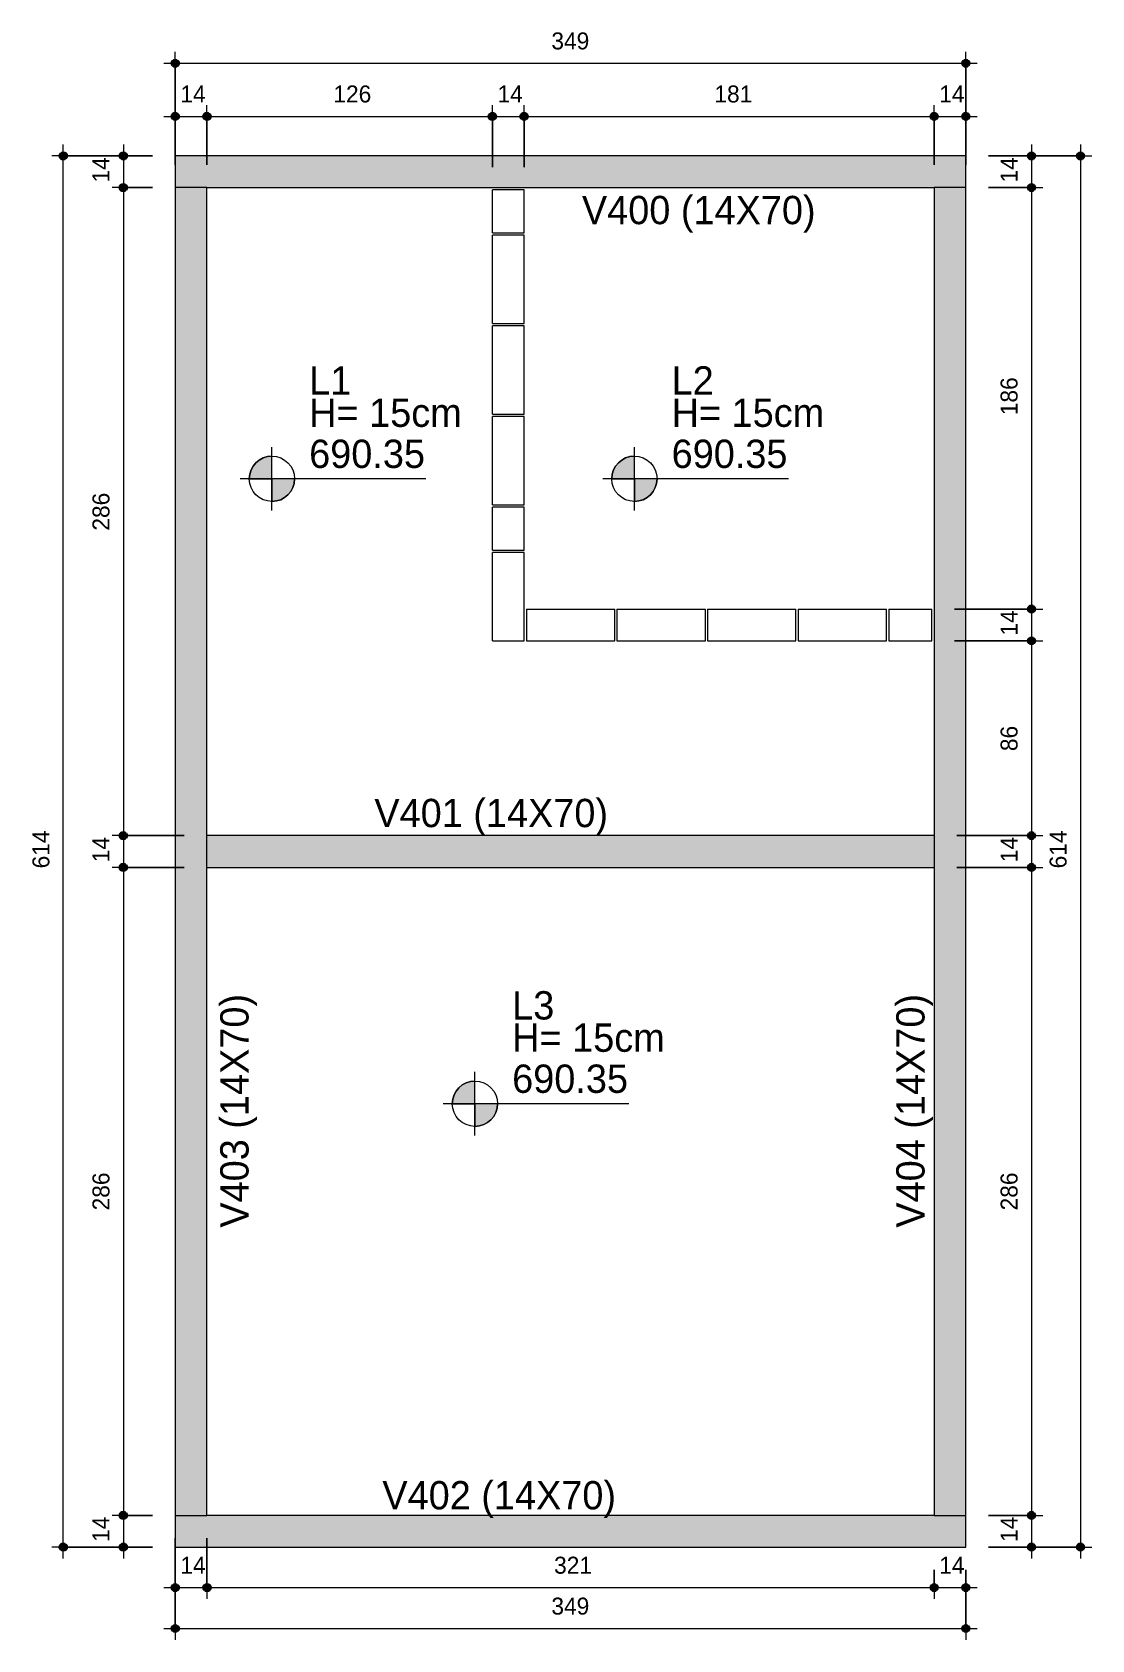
# Model space of a CAD drawing. Header units: centimetres. Extents: x 170 to 15941, y -2277 to 8860.
# Drawn here: x 8682 to 9150, y -616 to 94 of the extents above; entities that cross this region are included whole.
import ezdxf

# ---------------------------------------------------------------- set-up
doc = ezdxf.new("R2010")
doc.units = ezdxf.units.CM
for name, color, linetype, lineweight, true_color in [('A-ANNO-DIMS-1', 1, 'Continuous', 9, 0xff0000), ('A-DETL-GENF-3', 251, 'Continuous', 9, 0x515151), ('A-DETL-GENF-4', 136, 'Continuous', 9, 0x008080)]:
    doc.layers.add(name, color=color, linetype=linetype, lineweight=lineweight, true_color=true_color)
for name, color, linetype, lineweight in [('A-ANNO-DIMS-50', 7, 'Continuous', 9), ('A-DETL-THIN', 7, 'Continuous', 9), ('G-ANNO-TEXT', 7, 'Continuous', 9), ('S-BEAM', 7, 'Continuous', 9), ('S-BEAM-1', 7, 'Continuous', 13)]:
    doc.layers.add(name, color=color, linetype=linetype, lineweight=lineweight)
doc.styles.add('Bahnschrift_2', font='', dxfattribs={"height": 12.5})
doc.styles.add('Bahnschrift_7', font='', dxfattribs={"height": 7.5})
doc.styles.get('Bahnschrift_2').set_extended_font_data('Bahnschrift')
doc.styles.get('Bahnschrift_7').set_extended_font_data('Bahnschrift')
doc.dimstyles.new('COTA_LINEAR', dxfattribs={"dimscale": 30.48, "dimtxt": 8.33133, "dimasz": 0.393701, "dimexe": 0.164042, "dimexo": 0.328084, "dimgap": 0.131234, "dimtad": 1, "dimdec": 0, "dimzin": 0, "dimdsep": 46, "dimtxsty": 'Bahnschrift_7', "dimblk1": 'DOTSMALL', "dimblk2": 'DOTSMALL', "dimsah": 1, "dimcen": 0.09, "dimdle": 0.164042, "dimazin": 0, "dimtfac": 1, "dimtdec": 4, "dimtix": 1, "dimtmove": 0, "dimatfit": 3, "dimfxl": 1, "dimtvp": 1, "dimtolj": 1, "dimtzin": 0, "dimarcsym": 2})

# ---------------------------------------------------------------- blocks, each defined once
blk = doc.blocks.new('LEONE - BLOCO CANALETA 14X39X2 - LEONE - BLOCO CANALETA 14X39X19-2679375-FORMA DO RESERVATÓRIO')
at = {"layer": 'S-BEAM-1'}
for p, q in [((-19.5, 7), (19.5, 7)), ((-19.5, 7), (-19.5, -7)), ((19.5, -7), (19.5, 7)), ((-19.5, -7), (19.5, -7))]:
    blk.add_line(p, q, dxfattribs=at)
blk = doc.blocks.new('LEONE - BLOCO CANALETA 14X19X19 - LEONE - BLOCO CANALETA 14X19X19-561206-FORMA DO RESERVATÓRIO')
at = {"layer": 'S-BEAM-1'}
for p, q in [((-9.5, 7), (9.5, 7)), ((-9.5, 7), (-9.5, -7)), ((9.5, -7), (9.5, 7)), ((-9.5, -7), (9.5, -7))]:
    blk.add_line(p, q, dxfattribs=at)
blk = doc.blocks.new('DIMBLOCK387-FORMA DO RESERVATÓRIO')
at = {"layer": 'A-ANNO-DIMS-50', "lineweight": 35, "true_color": 0xff0000}
h = blk.add_hatch(color=1, dxfattribs=at)
edge = h.paths.add_edge_path()
edge.add_arc((8745.58, 56.68), 1.5, 0, 360)
h = blk.add_hatch(color=1, dxfattribs=at)
edge = h.paths.add_edge_path()
edge.add_arc((8759.58, 56.68), 1.5, 0, 360)
at = {"layer": 'A-ANNO-DIMS-50', "color": 1, "true_color": 0xff0000}
for p, q in [((8745.58, 35.24), (8745.58, 61.68)), ((8759.58, 35.24), (8759.58, 61.68)), ((8740.58, 56.68), (8759.58, 56.68)), ((8745.58, 56.68), (8745.58, 35.24)), ((8759.58, 56.68), (8759.58, 35.24))]:
    blk.add_line(p, q, dxfattribs=at)
at = {"layer": 'A-ANNO-DIMS-50', "color": 1, "lineweight": 35, "true_color": 0xff0000}
for centre in [(8745.58, 56.68), (8759.58, 56.68)]:
    blk.add_circle(centre, 1.5, dxfattribs=at)
at = {"layer": 'A-ANNO-DIMS-50', "color": 0, "insert": (8747.85, 70.33), "char_height": 7.5, "width": 11.3609, "attachment_point": 1, "line_spacing_factor": 1.009858, "style": 'Bahnschrift_7'}
blk.add_mtext('14', dxfattribs=at)
blk = doc.blocks.new('_DotSmall')
at = {"color": 0, "linetype": 'ByBlock', "const_width": 0.5}
blk.add_lwpolyline([(-0.0625, 0, 1), (0.0625, 0, 1)], format="xyb", close=True, dxfattribs=at)
blk = doc.blocks.new('DIMBLOCK388-FORMA DO RESERVATÓRIO')
at = {"layer": 'A-ANNO-DIMS-50', "lineweight": 35, "true_color": 0xff0000}
h = blk.add_hatch(color=1, dxfattribs=at)
edge = h.paths.add_edge_path()
edge.add_arc((8759.58, 56.68), 1.5, 0, 360)
h = blk.add_hatch(color=1, dxfattribs=at)
edge = h.paths.add_edge_path()
edge.add_arc((8885.58, 56.68), 1.5, 0, 360)
at = {"layer": 'A-ANNO-DIMS-50', "color": 1, "true_color": 0xff0000}
for p, q in [((8759.58, 35.24), (8759.58, 61.68)), ((8885.58, 34.24), (8885.58, 61.68)), ((8759.58, 56.68), (8885.58, 56.68)), ((8759.58, 56.68), (8759.58, 35.24)), ((8885.58, 56.68), (8885.58, 34.24))]:
    blk.add_line(p, q, dxfattribs=at)
at = {"layer": 'A-ANNO-DIMS-50', "color": 1, "lineweight": 35, "true_color": 0xff0000}
for centre in [(8759.58, 56.68), (8885.58, 56.68)]:
    blk.add_circle(centre, 1.5, dxfattribs=at)
at = {"layer": 'A-ANNO-DIMS-50', "color": 0, "insert": (8815.38, 70.33), "char_height": 7.5, "width": 17.2686, "attachment_point": 1, "line_spacing_factor": 1.009858, "style": 'Bahnschrift_7'}
blk.add_mtext('126', dxfattribs=at)
blk = doc.blocks.new('DIMBLOCK389-FORMA DO RESERVATÓRIO')
at = {"layer": 'A-ANNO-DIMS-50', "lineweight": 35, "true_color": 0xff0000}
h = blk.add_hatch(color=1, dxfattribs=at)
edge = h.paths.add_edge_path()
edge.add_arc((8885.58, 56.68), 1.5, 0, 360)
h = blk.add_hatch(color=1, dxfattribs=at)
edge = h.paths.add_edge_path()
edge.add_arc((8899.58, 56.68), 1.5, 0, 360)
at = {"layer": 'A-ANNO-DIMS-50', "color": 1, "true_color": 0xff0000}
for p, q in [((8885.58, 34.24), (8885.58, 61.68)), ((8899.58, 34.24), (8899.58, 61.68)), ((8885.58, 56.68), (8899.58, 56.68)), ((8885.58, 56.68), (8885.58, 34.24)), ((8899.58, 56.68), (8899.58, 34.24))]:
    blk.add_line(p, q, dxfattribs=at)
at = {"layer": 'A-ANNO-DIMS-50', "color": 1, "lineweight": 35, "true_color": 0xff0000}
for centre in [(8885.58, 56.68), (8899.58, 56.68)]:
    blk.add_circle(centre, 1.5, dxfattribs=at)
at = {"layer": 'A-ANNO-DIMS-50', "color": 0, "insert": (8887.85, 70.33), "char_height": 7.5, "width": 11.3609, "attachment_point": 1, "line_spacing_factor": 1.009858, "style": 'Bahnschrift_7'}
blk.add_mtext('14', dxfattribs=at)
blk = doc.blocks.new('DIMBLOCK390-FORMA DO RESERVATÓRIO')
at = {"layer": 'A-ANNO-DIMS-50', "lineweight": 35, "true_color": 0xff0000}
h = blk.add_hatch(color=1, dxfattribs=at)
edge = h.paths.add_edge_path()
edge.add_arc((8899.58, 56.68), 1.5, 0, 360)
h = blk.add_hatch(color=1, dxfattribs=at)
edge = h.paths.add_edge_path()
edge.add_arc((9080.58, 56.68), 1.5, 0, 360)
at = {"layer": 'A-ANNO-DIMS-50', "color": 1, "true_color": 0xff0000}
for p, q in [((8899.58, 34.24), (8899.58, 61.68)), ((9080.58, 35.24), (9080.58, 61.68)), ((8899.58, 56.68), (9080.58, 56.68)), ((8899.58, 56.68), (8899.58, 34.24)), ((9080.58, 56.68), (9080.58, 35.24))]:
    blk.add_line(p, q, dxfattribs=at)
at = {"layer": 'A-ANNO-DIMS-50', "color": 1, "lineweight": 35, "true_color": 0xff0000}
for centre in [(8899.58, 56.68), (9080.58, 56.68)]:
    blk.add_circle(centre, 1.5, dxfattribs=at)
at = {"layer": 'A-ANNO-DIMS-50', "color": 0, "insert": (8983.58, 70.33), "char_height": 7.5, "width": 15.6023, "attachment_point": 1, "line_spacing_factor": 1.009858, "style": 'Bahnschrift_7'}
blk.add_mtext('181', dxfattribs=at)
blk = doc.blocks.new('DIMBLOCK391-FORMA DO RESERVATÓRIO')
at = {"layer": 'A-ANNO-DIMS-50', "lineweight": 35, "true_color": 0xff0000}
h = blk.add_hatch(color=1, dxfattribs=at)
edge = h.paths.add_edge_path()
edge.add_arc((9080.58, 56.68), 1.5, 0, 360)
h = blk.add_hatch(color=1, dxfattribs=at)
edge = h.paths.add_edge_path()
edge.add_arc((9094.58, 56.68), 1.5, 0, 360)
at = {"layer": 'A-ANNO-DIMS-50', "color": 1, "true_color": 0xff0000}
for p, q in [((9080.58, 35.24), (9080.58, 61.68)), ((9094.58, 35.24), (9094.58, 61.68)), ((9080.58, 56.68), (9099.58, 56.68)), ((9080.58, 56.68), (9080.58, 35.24)), ((9094.58, 56.68), (9094.58, 35.24))]:
    blk.add_line(p, q, dxfattribs=at)
at = {"layer": 'A-ANNO-DIMS-50', "color": 1, "lineweight": 35, "true_color": 0xff0000}
for centre in [(9080.58, 56.68), (9094.58, 56.68)]:
    blk.add_circle(centre, 1.5, dxfattribs=at)
at = {"layer": 'A-ANNO-DIMS-50', "color": 0, "insert": (9082.85, 70.33), "char_height": 7.5, "width": 11.3609, "attachment_point": 1, "line_spacing_factor": 1.009858, "style": 'Bahnschrift_7'}
blk.add_mtext('14', dxfattribs=at)
blk = doc.blocks.new('DIMBLOCK392-FORMA DO RESERVATÓRIO')
at = {"layer": 'A-ANNO-DIMS-50', "lineweight": 35, "true_color": 0xff0000}
h = blk.add_hatch(color=1, dxfattribs=at)
edge = h.paths.add_edge_path()
edge.add_arc((8745.58, 80.11), 1.5, 0, 360)
h = blk.add_hatch(color=1, dxfattribs=at)
edge = h.paths.add_edge_path()
edge.add_arc((9094.58, 80.11), 1.5, 0, 360)
at = {"layer": 'A-ANNO-DIMS-50', "color": 1, "true_color": 0xff0000}
for p, q in [((8740.58, 80.11), (9099.58, 80.11)), ((8745.58, 49.24), (8745.58, 85.11)), ((8745.58, 80.11), (8745.58, 49.24)), ((9094.58, 49.24), (9094.58, 85.11)), ((9094.58, 80.11), (9094.58, 49.24))]:
    blk.add_line(p, q, dxfattribs=at)
at = {"layer": 'A-ANNO-DIMS-50', "color": 1, "lineweight": 35, "true_color": 0xff0000}
for centre in [(8745.58, 80.11), (9094.58, 80.11)]:
    blk.add_circle(centre, 1.5, dxfattribs=at)
at = {"layer": 'A-ANNO-DIMS-50', "color": 0, "insert": (8911.62, 93.75), "char_height": 7.5, "width": 20.2982, "attachment_point": 1, "line_spacing_factor": 1.009858, "style": 'Bahnschrift_7'}
blk.add_mtext('349', dxfattribs=at)
blk = doc.blocks.new('DIMBLOCK393-FORMA DO RESERVATÓRIO')
at = {"layer": 'A-ANNO-DIMS-50', "lineweight": 35, "true_color": 0xff0000}
h = blk.add_hatch(color=1, dxfattribs=at)
edge = h.paths.add_edge_path()
edge.add_arc((8745.58, -592.64), 1.5, 0, 360)
h = blk.add_hatch(color=1, dxfattribs=at)
edge = h.paths.add_edge_path()
edge.add_arc((8759.58, -592.64), 1.5, 0, 360)
at = {"layer": 'A-ANNO-DIMS-50', "color": 1, "true_color": 0xff0000}
for p, q in [((8745.58, -570.76), (8745.58, -597.64)), ((8745.58, -592.64), (8745.58, -570.76)), ((8759.58, -570.76), (8759.58, -597.64)), ((8759.58, -592.64), (8759.58, -570.76)), ((8740.58, -592.64), (8759.58, -592.64))]:
    blk.add_line(p, q, dxfattribs=at)
at = {"layer": 'A-ANNO-DIMS-50', "color": 1, "lineweight": 35, "true_color": 0xff0000}
for centre in [(8745.58, -592.64), (8759.58, -592.64)]:
    blk.add_circle(centre, 1.5, dxfattribs=at)
at = {"layer": 'A-ANNO-DIMS-50', "color": 0, "insert": (8747.85, -578.99), "char_height": 7.5, "width": 11.3609, "attachment_point": 1, "line_spacing_factor": 1.009858, "style": 'Bahnschrift_7'}
blk.add_mtext('14', dxfattribs=at)
blk = doc.blocks.new('DIMBLOCK394-FORMA DO RESERVATÓRIO')
at = {"layer": 'A-ANNO-DIMS-50', "lineweight": 35, "true_color": 0xff0000}
h = blk.add_hatch(color=1, dxfattribs=at)
edge = h.paths.add_edge_path()
edge.add_arc((8759.58, -592.64), 1.5, 0, 360)
h = blk.add_hatch(color=1, dxfattribs=at)
edge = h.paths.add_edge_path()
edge.add_arc((9080.58, -592.64), 1.5, 0, 360)
at = {"layer": 'A-ANNO-DIMS-50', "color": 1, "true_color": 0xff0000}
for p, q in [((8759.58, -570.76), (8759.58, -597.64)), ((8759.58, -592.64), (8759.58, -570.76)), ((9080.58, -584.76), (9080.58, -597.64)), ((9080.58, -592.64), (9080.58, -584.76)), ((8759.58, -592.64), (9080.58, -592.64))]:
    blk.add_line(p, q, dxfattribs=at)
at = {"layer": 'A-ANNO-DIMS-50', "color": 1, "lineweight": 35, "true_color": 0xff0000}
for centre in [(8759.58, -592.64), (9080.58, -592.64)]:
    blk.add_circle(centre, 1.5, dxfattribs=at)
at = {"layer": 'A-ANNO-DIMS-50', "color": 0, "insert": (8912.82, -578.99), "char_height": 7.5, "width": 17.4201, "attachment_point": 1, "line_spacing_factor": 1.009858, "style": 'Bahnschrift_7'}
blk.add_mtext('321', dxfattribs=at)
blk = doc.blocks.new('DIMBLOCK395-FORMA DO RESERVATÓRIO')
at = {"layer": 'A-ANNO-DIMS-50', "lineweight": 35, "true_color": 0xff0000}
h = blk.add_hatch(color=1, dxfattribs=at)
edge = h.paths.add_edge_path()
edge.add_arc((9080.58, -592.64), 1.5, 0, 360)
h = blk.add_hatch(color=1, dxfattribs=at)
edge = h.paths.add_edge_path()
edge.add_arc((9094.58, -592.64), 1.5, 0, 360)
at = {"layer": 'A-ANNO-DIMS-50', "color": 1, "true_color": 0xff0000}
for p, q in [((9080.58, -584.76), (9080.58, -597.64)), ((9080.58, -592.64), (9080.58, -584.76)), ((9094.58, -584.76), (9094.58, -597.64)), ((9094.58, -592.64), (9094.58, -584.76)), ((9080.58, -592.64), (9099.58, -592.64))]:
    blk.add_line(p, q, dxfattribs=at)
at = {"layer": 'A-ANNO-DIMS-50', "color": 1, "lineweight": 35, "true_color": 0xff0000}
for centre in [(9080.58, -592.64), (9094.58, -592.64)]:
    blk.add_circle(centre, 1.5, dxfattribs=at)
at = {"layer": 'A-ANNO-DIMS-50', "color": 0, "insert": (9082.85, -578.99), "char_height": 7.5, "width": 11.3609, "attachment_point": 1, "line_spacing_factor": 1.009858, "style": 'Bahnschrift_7'}
blk.add_mtext('14', dxfattribs=at)
blk = doc.blocks.new('DIMBLOCK396-FORMA DO RESERVATÓRIO')
at = {"layer": 'A-ANNO-DIMS-50', "lineweight": 35, "true_color": 0xff0000}
h = blk.add_hatch(color=1, dxfattribs=at)
edge = h.paths.add_edge_path()
edge.add_arc((8745.58, -610.69), 1.5, 0, 360)
h = blk.add_hatch(color=1, dxfattribs=at)
edge = h.paths.add_edge_path()
edge.add_arc((9094.58, -610.69), 1.5, 0, 360)
at = {"layer": 'A-ANNO-DIMS-50', "color": 1, "true_color": 0xff0000}
for p, q in [((8745.58, -584.76), (8745.58, -615.69)), ((8745.58, -610.69), (8745.58, -584.76)), ((9094.58, -584.76), (9094.58, -615.69)), ((9094.58, -610.69), (9094.58, -584.76)), ((8740.58, -610.69), (9099.58, -610.69))]:
    blk.add_line(p, q, dxfattribs=at)
at = {"layer": 'A-ANNO-DIMS-50', "color": 1, "lineweight": 35, "true_color": 0xff0000}
for centre in [(8745.58, -610.69), (9094.58, -610.69)]:
    blk.add_circle(centre, 1.5, dxfattribs=at)
at = {"layer": 'A-ANNO-DIMS-50', "color": 0, "insert": (8911.62, -597.04), "char_height": 7.5, "width": 20.2982, "attachment_point": 1, "line_spacing_factor": 1.009858, "style": 'Bahnschrift_7'}
blk.add_mtext('349', dxfattribs=at)
blk = doc.blocks.new('DIMBLOCK397-FORMA DO RESERVATÓRIO')
at = {"layer": 'A-ANNO-DIMS-50', "lineweight": 35, "true_color": 0xff0000}
h = blk.add_hatch(color=1, dxfattribs=at)
edge = h.paths.add_edge_path()
edge.add_arc((8722.69, 39.24), 1.5, 0, 360)
h = blk.add_hatch(color=1, dxfattribs=at)
edge = h.paths.add_edge_path()
edge.add_arc((8722.69, 25.24), 1.5, 0, 360)
at = {"layer": 'A-ANNO-DIMS-50', "color": 1, "true_color": 0xff0000}
for p, q in [((8722.69, 44.24), (8722.69, 25.24)), ((8735.58, 39.24), (8717.69, 39.24)), ((8722.69, 39.24), (8735.58, 39.24)), ((8735.58, 25.24), (8717.69, 25.24)), ((8722.69, 25.24), (8735.58, 25.24))]:
    blk.add_line(p, q, dxfattribs=at)
at = {"layer": 'A-ANNO-DIMS-50', "color": 1, "lineweight": 35, "true_color": 0xff0000}
for centre in [(8722.69, 39.24), (8722.69, 25.24)]:
    blk.add_circle(centre, 1.5, dxfattribs=at)
at = {"layer": 'A-ANNO-DIMS-50', "color": 0, "insert": (8709.04, 27.51), "char_height": 7.5, "width": 11.3609, "attachment_point": 1, "rotation": 90, "line_spacing_factor": 1.009858, "style": 'Bahnschrift_7'}
blk.add_mtext('14', dxfattribs=at)
blk = doc.blocks.new('DIMBLOCK398-FORMA DO RESERVATÓRIO')
at = {"layer": 'A-ANNO-DIMS-50', "lineweight": 35, "true_color": 0xff0000}
h = blk.add_hatch(color=1, dxfattribs=at)
edge = h.paths.add_edge_path()
edge.add_arc((8722.69, 25.24), 1.5, 0, 360)
h = blk.add_hatch(color=1, dxfattribs=at)
edge = h.paths.add_edge_path()
edge.add_arc((8722.69, -260.76), 1.5, 0, 360)
at = {"layer": 'A-ANNO-DIMS-50', "color": 1, "true_color": 0xff0000}
for p, q in [((8735.58, 25.24), (8717.69, 25.24)), ((8722.69, 25.24), (8722.69, -260.76)), ((8722.69, 25.24), (8735.58, 25.24)), ((8749.58, -260.76), (8717.69, -260.76)), ((8722.69, -260.76), (8749.58, -260.76))]:
    blk.add_line(p, q, dxfattribs=at)
at = {"layer": 'A-ANNO-DIMS-50', "color": 1, "lineweight": 35, "true_color": 0xff0000}
for centre in [(8722.69, 25.24), (8722.69, -260.76)]:
    blk.add_circle(centre, 1.5, dxfattribs=at)
at = {"layer": 'A-ANNO-DIMS-50', "color": 0, "insert": (8709.04, -126.15), "char_height": 7.5, "width": 20.1467, "attachment_point": 1, "rotation": 90, "line_spacing_factor": 1.009858, "style": 'Bahnschrift_7'}
blk.add_mtext('286', dxfattribs=at)
blk = doc.blocks.new('DIMBLOCK399-FORMA DO RESERVATÓRIO')
at = {"layer": 'A-ANNO-DIMS-50', "lineweight": 35, "true_color": 0xff0000}
h = blk.add_hatch(color=1, dxfattribs=at)
edge = h.paths.add_edge_path()
edge.add_arc((8722.69, -260.76), 1.5, 0, 360)
h = blk.add_hatch(color=1, dxfattribs=at)
edge = h.paths.add_edge_path()
edge.add_arc((8722.69, -274.76), 1.5, 0, 360)
at = {"layer": 'A-ANNO-DIMS-50', "color": 1, "true_color": 0xff0000}
for p, q in [((8749.58, -260.76), (8717.69, -260.76)), ((8722.69, -260.76), (8722.69, -274.76)), ((8722.69, -260.76), (8749.58, -260.76)), ((8749.58, -274.76), (8717.69, -274.76)), ((8722.69, -274.76), (8749.58, -274.76))]:
    blk.add_line(p, q, dxfattribs=at)
at = {"layer": 'A-ANNO-DIMS-50', "color": 1, "lineweight": 35, "true_color": 0xff0000}
for centre in [(8722.69, -260.76), (8722.69, -274.76)]:
    blk.add_circle(centre, 1.5, dxfattribs=at)
at = {"layer": 'A-ANNO-DIMS-50', "color": 0, "insert": (8709.04, -272.49), "char_height": 7.5, "width": 11.3609, "attachment_point": 1, "rotation": 90, "line_spacing_factor": 1.009858, "style": 'Bahnschrift_7'}
blk.add_mtext('14', dxfattribs=at)
blk = doc.blocks.new('DIMBLOCK400-FORMA DO RESERVATÓRIO')
at = {"layer": 'A-ANNO-DIMS-50', "lineweight": 35, "true_color": 0xff0000}
h = blk.add_hatch(color=1, dxfattribs=at)
edge = h.paths.add_edge_path()
edge.add_arc((8722.69, -274.76), 1.5, 0, 360)
h = blk.add_hatch(color=1, dxfattribs=at)
edge = h.paths.add_edge_path()
edge.add_arc((8722.69, -560.76), 1.5, 0, 360)
at = {"layer": 'A-ANNO-DIMS-50', "color": 1, "true_color": 0xff0000}
for p, q in [((8749.58, -274.76), (8717.69, -274.76)), ((8722.69, -274.76), (8722.69, -560.76)), ((8722.69, -274.76), (8749.58, -274.76)), ((8735.58, -560.76), (8717.69, -560.76)), ((8722.69, -560.76), (8735.58, -560.76))]:
    blk.add_line(p, q, dxfattribs=at)
at = {"layer": 'A-ANNO-DIMS-50', "color": 1, "lineweight": 35, "true_color": 0xff0000}
for centre in [(8722.69, -274.76), (8722.69, -560.76)]:
    blk.add_circle(centre, 1.5, dxfattribs=at)
at = {"layer": 'A-ANNO-DIMS-50', "color": 0, "insert": (8709.04, -426.15), "char_height": 7.5, "width": 20.1467, "attachment_point": 1, "rotation": 90, "line_spacing_factor": 1.009858, "style": 'Bahnschrift_7'}
blk.add_mtext('286', dxfattribs=at)
blk = doc.blocks.new('DIMBLOCK401-FORMA DO RESERVATÓRIO')
at = {"layer": 'A-ANNO-DIMS-50', "lineweight": 35, "true_color": 0xff0000}
h = blk.add_hatch(color=1, dxfattribs=at)
edge = h.paths.add_edge_path()
edge.add_arc((8722.69, -560.76), 1.5, 0, 360)
h = blk.add_hatch(color=1, dxfattribs=at)
edge = h.paths.add_edge_path()
edge.add_arc((8722.69, -574.76), 1.5, 0, 360)
at = {"layer": 'A-ANNO-DIMS-50', "color": 1, "true_color": 0xff0000}
for p, q in [((8735.58, -560.76), (8717.69, -560.76)), ((8722.69, -560.76), (8722.69, -579.76)), ((8722.69, -560.76), (8735.58, -560.76)), ((8735.58, -574.76), (8717.69, -574.76)), ((8722.69, -574.76), (8735.58, -574.76))]:
    blk.add_line(p, q, dxfattribs=at)
at = {"layer": 'A-ANNO-DIMS-50', "color": 1, "lineweight": 35, "true_color": 0xff0000}
for centre in [(8722.69, -560.76), (8722.69, -574.76)]:
    blk.add_circle(centre, 1.5, dxfattribs=at)
at = {"layer": 'A-ANNO-DIMS-50', "color": 0, "insert": (8709.04, -572.49), "char_height": 7.5, "width": 11.3609, "attachment_point": 1, "rotation": 90, "line_spacing_factor": 1.009858, "style": 'Bahnschrift_7'}
blk.add_mtext('14', dxfattribs=at)
blk = doc.blocks.new('DIMBLOCK402-FORMA DO RESERVATÓRIO')
at = {"layer": 'A-ANNO-DIMS-50', "lineweight": 35, "true_color": 0xff0000}
h = blk.add_hatch(color=1, dxfattribs=at)
edge = h.paths.add_edge_path()
edge.add_arc((8696.17, 39.24), 1.5, 0, 360)
h = blk.add_hatch(color=1, dxfattribs=at)
edge = h.paths.add_edge_path()
edge.add_arc((8696.17, -574.76), 1.5, 0, 360)
at = {"layer": 'A-ANNO-DIMS-50', "color": 1, "true_color": 0xff0000}
for p, q in [((8696.17, -579.76), (8696.17, 44.24)), ((8735.58, 39.24), (8691.17, 39.24)), ((8696.17, 39.24), (8735.58, 39.24)), ((8735.58, -574.76), (8691.17, -574.76)), ((8696.17, -574.76), (8735.58, -574.76))]:
    blk.add_line(p, q, dxfattribs=at)
at = {"layer": 'A-ANNO-DIMS-50', "color": 1, "lineweight": 35, "true_color": 0xff0000}
for centre in [(8696.17, 39.24), (8696.17, -574.76)]:
    blk.add_circle(centre, 1.5, dxfattribs=at)
at = {"layer": 'A-ANNO-DIMS-50', "color": 0, "insert": (8682.53, -275.2), "char_height": 7.5, "width": 17.8745, "attachment_point": 1, "rotation": 90, "line_spacing_factor": 1.009858, "style": 'Bahnschrift_7'}
blk.add_mtext('614', dxfattribs=at)
blk = doc.blocks.new('DIMBLOCK403-FORMA DO RESERVATÓRIO')
at = {"layer": 'A-ANNO-DIMS-50', "lineweight": 35, "true_color": 0xff0000}
h = blk.add_hatch(color=1, dxfattribs=at)
edge = h.paths.add_edge_path()
edge.add_arc((9123.55, 39.24), 1.5, 0, 360)
h = blk.add_hatch(color=1, dxfattribs=at)
edge = h.paths.add_edge_path()
edge.add_arc((9123.55, 25.24), 1.5, 0, 360)
at = {"layer": 'A-ANNO-DIMS-50', "color": 1, "true_color": 0xff0000}
for p, q in [((9123.55, 44.24), (9123.55, 25.24)), ((9104.58, 39.24), (9128.55, 39.24)), ((9123.55, 39.24), (9104.58, 39.24)), ((9104.58, 25.24), (9128.55, 25.24)), ((9123.55, 25.24), (9104.58, 25.24))]:
    blk.add_line(p, q, dxfattribs=at)
at = {"layer": 'A-ANNO-DIMS-50', "color": 1, "lineweight": 35, "true_color": 0xff0000}
for centre in [(9123.55, 39.24), (9123.55, 25.24)]:
    blk.add_circle(centre, 1.5, dxfattribs=at)
at = {"layer": 'A-ANNO-DIMS-50', "color": 0, "insert": (9109.91, 27.51), "char_height": 7.5, "width": 11.3609, "attachment_point": 1, "rotation": 90, "line_spacing_factor": 1.009858, "style": 'Bahnschrift_7'}
blk.add_mtext('14', dxfattribs=at)
blk = doc.blocks.new('DIMBLOCK404-FORMA DO RESERVATÓRIO')
at = {"layer": 'A-ANNO-DIMS-50', "lineweight": 35, "true_color": 0xff0000}
h = blk.add_hatch(color=1, dxfattribs=at)
edge = h.paths.add_edge_path()
edge.add_arc((9123.55, 25.24), 1.5, 0, 360)
h = blk.add_hatch(color=1, dxfattribs=at)
edge = h.paths.add_edge_path()
edge.add_arc((9123.55, -160.76), 1.5, 0, 360)
at = {"layer": 'A-ANNO-DIMS-50', "color": 1, "true_color": 0xff0000}
for p, q in [((9104.58, 25.24), (9128.55, 25.24)), ((9123.55, 25.24), (9104.58, 25.24)), ((9123.55, 25.24), (9123.55, -160.76)), ((9089.58, -160.76), (9128.55, -160.76)), ((9123.55, -160.76), (9089.58, -160.76))]:
    blk.add_line(p, q, dxfattribs=at)
at = {"layer": 'A-ANNO-DIMS-50', "color": 1, "lineweight": 35, "true_color": 0xff0000}
for centre in [(9123.55, 25.24), (9123.55, -160.76)]:
    blk.add_circle(centre, 1.5, dxfattribs=at)
at = {"layer": 'A-ANNO-DIMS-50', "color": 0, "insert": (9109.91, -75.2), "char_height": 7.5, "width": 17.8745, "attachment_point": 1, "rotation": 90, "line_spacing_factor": 1.009858, "style": 'Bahnschrift_7'}
blk.add_mtext('186', dxfattribs=at)
blk = doc.blocks.new('DIMBLOCK405-FORMA DO RESERVATÓRIO')
at = {"layer": 'A-ANNO-DIMS-50', "lineweight": 35, "true_color": 0xff0000}
h = blk.add_hatch(color=1, dxfattribs=at)
edge = h.paths.add_edge_path()
edge.add_arc((9123.55, -160.76), 1.5, 0, 360)
h = blk.add_hatch(color=1, dxfattribs=at)
edge = h.paths.add_edge_path()
edge.add_arc((9123.55, -174.76), 1.5, 0, 360)
at = {"layer": 'A-ANNO-DIMS-50', "color": 1, "true_color": 0xff0000}
for p, q in [((9089.58, -160.76), (9128.55, -160.76)), ((9123.55, -160.76), (9089.58, -160.76)), ((9123.55, -160.76), (9123.55, -174.76)), ((9089.58, -174.76), (9128.55, -174.76)), ((9123.55, -174.76), (9089.58, -174.76))]:
    blk.add_line(p, q, dxfattribs=at)
at = {"layer": 'A-ANNO-DIMS-50', "color": 1, "lineweight": 35, "true_color": 0xff0000}
for centre in [(9123.55, -160.76), (9123.55, -174.76)]:
    blk.add_circle(centre, 1.5, dxfattribs=at)
at = {"layer": 'A-ANNO-DIMS-50', "color": 0, "insert": (9109.91, -172.49), "char_height": 7.5, "width": 11.3609, "attachment_point": 1, "rotation": 90, "line_spacing_factor": 1.009858, "style": 'Bahnschrift_7'}
blk.add_mtext('14', dxfattribs=at)
blk = doc.blocks.new('DIMBLOCK406-FORMA DO RESERVATÓRIO')
at = {"layer": 'A-ANNO-DIMS-50', "lineweight": 35, "true_color": 0xff0000}
h = blk.add_hatch(color=1, dxfattribs=at)
edge = h.paths.add_edge_path()
edge.add_arc((9123.55, -174.76), 1.5, 0, 360)
h = blk.add_hatch(color=1, dxfattribs=at)
edge = h.paths.add_edge_path()
edge.add_arc((9123.55, -260.76), 1.5, 0, 360)
at = {"layer": 'A-ANNO-DIMS-50', "color": 1, "true_color": 0xff0000}
for p, q in [((9089.58, -174.76), (9128.55, -174.76)), ((9123.55, -174.76), (9089.58, -174.76)), ((9123.55, -174.76), (9123.55, -260.76)), ((9090.58, -260.76), (9128.55, -260.76)), ((9123.55, -260.76), (9090.58, -260.76))]:
    blk.add_line(p, q, dxfattribs=at)
at = {"layer": 'A-ANNO-DIMS-50', "color": 1, "lineweight": 35, "true_color": 0xff0000}
for centre in [(9123.55, -174.76), (9123.55, -260.76)]:
    blk.add_circle(centre, 1.5, dxfattribs=at)
at = {"layer": 'A-ANNO-DIMS-50', "color": 0, "insert": (9109.91, -223.44), "char_height": 7.5, "width": 13.6331, "attachment_point": 1, "rotation": 90, "line_spacing_factor": 1.009858, "style": 'Bahnschrift_7'}
blk.add_mtext('86', dxfattribs=at)
blk = doc.blocks.new('DIMBLOCK407-FORMA DO RESERVATÓRIO')
at = {"layer": 'A-ANNO-DIMS-50', "lineweight": 35, "true_color": 0xff0000}
h = blk.add_hatch(color=1, dxfattribs=at)
edge = h.paths.add_edge_path()
edge.add_arc((9123.55, -260.76), 1.5, 0, 360)
h = blk.add_hatch(color=1, dxfattribs=at)
edge = h.paths.add_edge_path()
edge.add_arc((9123.55, -274.76), 1.5, 0, 360)
at = {"layer": 'A-ANNO-DIMS-50', "color": 1, "true_color": 0xff0000}
for p, q in [((9090.58, -260.76), (9128.55, -260.76)), ((9123.55, -260.76), (9090.58, -260.76)), ((9123.55, -260.76), (9123.55, -274.76)), ((9090.58, -274.76), (9128.55, -274.76)), ((9123.55, -274.76), (9090.58, -274.76))]:
    blk.add_line(p, q, dxfattribs=at)
at = {"layer": 'A-ANNO-DIMS-50', "color": 1, "lineweight": 35, "true_color": 0xff0000}
for centre in [(9123.55, -260.76), (9123.55, -274.76)]:
    blk.add_circle(centre, 1.5, dxfattribs=at)
at = {"layer": 'A-ANNO-DIMS-50', "color": 0, "insert": (9109.91, -272.49), "char_height": 7.5, "width": 11.3609, "attachment_point": 1, "rotation": 90, "line_spacing_factor": 1.009858, "style": 'Bahnschrift_7'}
blk.add_mtext('14', dxfattribs=at)
blk = doc.blocks.new('DIMBLOCK408-FORMA DO RESERVATÓRIO')
at = {"layer": 'A-ANNO-DIMS-50', "lineweight": 35, "true_color": 0xff0000}
h = blk.add_hatch(color=1, dxfattribs=at)
edge = h.paths.add_edge_path()
edge.add_arc((9123.55, -274.76), 1.5, 0, 360)
h = blk.add_hatch(color=1, dxfattribs=at)
edge = h.paths.add_edge_path()
edge.add_arc((9123.55, -560.76), 1.5, 0, 360)
at = {"layer": 'A-ANNO-DIMS-50', "color": 1, "true_color": 0xff0000}
for p, q in [((9090.58, -274.76), (9128.55, -274.76)), ((9123.55, -274.76), (9090.58, -274.76)), ((9123.55, -274.76), (9123.55, -560.76)), ((9104.58, -560.76), (9128.55, -560.76)), ((9123.55, -560.76), (9104.58, -560.76))]:
    blk.add_line(p, q, dxfattribs=at)
at = {"layer": 'A-ANNO-DIMS-50', "color": 1, "lineweight": 35, "true_color": 0xff0000}
for centre in [(9123.55, -274.76), (9123.55, -560.76)]:
    blk.add_circle(centre, 1.5, dxfattribs=at)
at = {"layer": 'A-ANNO-DIMS-50', "color": 0, "insert": (9109.91, -426.15), "char_height": 7.5, "width": 20.1467, "attachment_point": 1, "rotation": 90, "line_spacing_factor": 1.009858, "style": 'Bahnschrift_7'}
blk.add_mtext('286', dxfattribs=at)
blk = doc.blocks.new('DIMBLOCK409-FORMA DO RESERVATÓRIO')
at = {"layer": 'A-ANNO-DIMS-50', "lineweight": 35, "true_color": 0xff0000}
h = blk.add_hatch(color=1, dxfattribs=at)
edge = h.paths.add_edge_path()
edge.add_arc((9123.55, -560.76), 1.5, 0, 360)
h = blk.add_hatch(color=1, dxfattribs=at)
edge = h.paths.add_edge_path()
edge.add_arc((9123.55, -574.76), 1.5, 0, 360)
at = {"layer": 'A-ANNO-DIMS-50', "color": 1, "true_color": 0xff0000}
for p, q in [((9104.58, -560.76), (9128.55, -560.76)), ((9123.55, -560.76), (9104.58, -560.76)), ((9123.55, -560.76), (9123.55, -579.76)), ((9104.58, -574.76), (9128.55, -574.76)), ((9123.55, -574.76), (9104.58, -574.76))]:
    blk.add_line(p, q, dxfattribs=at)
at = {"layer": 'A-ANNO-DIMS-50', "color": 1, "lineweight": 35, "true_color": 0xff0000}
for centre in [(9123.55, -560.76), (9123.55, -574.76)]:
    blk.add_circle(centre, 1.5, dxfattribs=at)
at = {"layer": 'A-ANNO-DIMS-50', "color": 0, "insert": (9109.91, -572.49), "char_height": 7.5, "width": 11.3609, "attachment_point": 1, "rotation": 90, "line_spacing_factor": 1.009858, "style": 'Bahnschrift_7'}
blk.add_mtext('14', dxfattribs=at)
blk = doc.blocks.new('DIMBLOCK410-FORMA DO RESERVATÓRIO')
at = {"layer": 'A-ANNO-DIMS-50', "lineweight": 35, "true_color": 0xff0000}
h = blk.add_hatch(color=1, dxfattribs=at)
edge = h.paths.add_edge_path()
edge.add_arc((9145.2, 39.24), 1.5, 0, 360)
h = blk.add_hatch(color=1, dxfattribs=at)
edge = h.paths.add_edge_path()
edge.add_arc((9145.2, -574.76), 1.5, 0, 360)
at = {"layer": 'A-ANNO-DIMS-50', "color": 1, "true_color": 0xff0000}
for p, q in [((9145.2, 44.24), (9145.2, -579.76)), ((9104.58, 39.24), (9150.2, 39.24)), ((9145.2, 39.24), (9104.58, 39.24)), ((9104.58, -574.76), (9150.2, -574.76)), ((9145.2, -574.76), (9104.58, -574.76))]:
    blk.add_line(p, q, dxfattribs=at)
at = {"layer": 'A-ANNO-DIMS-50', "color": 1, "lineweight": 35, "true_color": 0xff0000}
for centre in [(9145.2, 39.24), (9145.2, -574.76)]:
    blk.add_circle(centre, 1.5, dxfattribs=at)
at = {"layer": 'A-ANNO-DIMS-50', "color": 0, "insert": (9131.55, -275.2), "char_height": 7.5, "width": 17.8745, "attachment_point": 1, "rotation": 90, "line_spacing_factor": 1.009858, "style": 'Bahnschrift_7'}
blk.add_mtext('614', dxfattribs=at)

msp = doc.modelspace()

# ---------------------------------------------------------------- hatches: boundary and pattern name
at = {"layer": 'A-DETL-GENF-3'}
for points in [[(8779.6, -103.26), (8788.26, -103.26), (8788.26, -93.26), (8785.67, -93.6), (8783.26, -94.6), (8781.19, -96.18), (8779.6, -98.26), (8778.6, -100.67), (8778.26, -103.26)], [(8939.6, -103.26), (8948.26, -103.26), (8948.26, -93.26), (8945.67, -93.6), (8943.26, -94.6), (8941.19, -96.18), (8939.6, -98.26), (8938.6, -100.67), (8938.26, -103.26)], [(8788.26, -113.26), (8790.85, -112.92), (8793.26, -111.92), (8795.33, -110.33), (8796.92, -108.26), (8797.92, -105.84), (8798.26, -103.26), (8788.26, -103.26)], [(8948.26, -113.26), (8950.85, -112.92), (8953.26, -111.92), (8955.33, -110.33), (8956.92, -108.26), (8957.92, -105.84), (8958.26, -103.26), (8948.26, -103.26)], [(8869.22, -379.06), (8877.88, -379.06), (8877.88, -369.06), (8875.29, -369.4), (8872.88, -370.4), (8870.81, -371.99), (8869.22, -374.06), (8868.22, -376.47), (8867.88, -379.06)], [(8877.88, -389.06), (8880.47, -388.72), (8882.88, -387.72), (8884.95, -386.13), (8886.54, -384.06), (8887.54, -381.65), (8887.88, -379.06), (8877.88, -379.06)]]:
    msp.add_hatch(color=256, dxfattribs=at).paths.add_polyline_path(points)
at = {"layer": 'A-DETL-GENF-4'}
h = msp.add_hatch(color=256, dxfattribs=at)
h.paths.add_polyline_path([(8869.22, -574.76), (9094.58, -574.76), (9094.58, -560.76), (8745.58, -560.76), (8745.58, -574.76), (8867.88, -574.76)])
h.paths.add_polyline_path([(8759.58, -274.76), (9080.58, -274.76), (9080.58, -260.76), (8759.58, -260.76)])
h.paths.add_polyline_path([(8788.26, 25.24), (9094.58, 25.24), (9094.58, 39.24), (8745.58, 39.24), (8745.58, 25.24), (8785.67, 25.24)])
h = msp.add_hatch(color=256, dxfattribs=at)
h.paths.add_polyline_path([(8745.58, -560.76), (8759.58, -560.76), (8759.58, 25.24), (8745.58, 25.24), (8745.58, -274.76)])
h.paths.add_polyline_path([(9080.58, -560.76), (9094.58, -560.76), (9094.58, 25.24), (9080.58, 25.24), (9080.58, -379.06)])

# ---------------------------------------------------------------- linework, layer by layer
at = {"layer": 'A-DETL-THIN'}
for p, q in [((9094.58, 39.24), (8745.58, 39.24)), ((8745.58, 39.24), (8745.58, 25.24)), ((9094.58, 25.24), (9094.58, 39.24)), ((8759.58, 25.24), (8745.58, 25.24)), ((8745.58, 25.24), (8745.58, -560.76)), ((8759.58, 25.24), (9080.58, 25.24)), ((8759.58, -560.76), (8759.58, 25.24)), ((9094.58, 25.24), (9080.58, 25.24)), ((9080.58, 25.24), (9080.58, -560.76)), ((9094.58, -560.76), (9094.58, 25.24)), ((8788.26, -117.26), (8788.26, -89.26)), ((8788.26, -117.26), (8788.26, -89.26)), ((8948.26, -117.26), (8948.26, -89.26)), ((8948.26, -117.26), (8948.26, -89.26)), ((8788.26, -103.26), (8788.26, -93.26)), ((8948.26, -103.26), (8948.26, -93.26)), ((8856.26, -103.26), (8774.26, -103.26)), ((8856.26, -103.26), (8774.26, -103.26)), ((8778.26, -103.26), (8788.26, -103.26)), ((8798.26, -103.26), (8788.26, -103.26)), ((8788.26, -103.26), (8788.26, -113.26)), ((9016.26, -103.26), (8934.26, -103.26)), ((9016.26, -103.26), (8934.26, -103.26)), ((8938.26, -103.26), (8948.26, -103.26)), ((8958.26, -103.26), (8948.26, -103.26)), ((8948.26, -103.26), (8948.26, -113.26)), ((9080.58, -260.76), (8759.58, -260.76)), ((8759.58, -274.76), (9080.58, -274.76)), ((8877.88, -393.06), (8877.88, -365.06)), ((8877.88, -393.06), (8877.88, -365.06)), ((8877.88, -379.06), (8877.88, -369.06)), ((8945.88, -379.06), (8863.88, -379.06)), ((8945.88, -379.06), (8863.88, -379.06)), ((8867.88, -379.06), (8877.88, -379.06)), ((8887.88, -379.06), (8877.88, -379.06)), ((8877.88, -379.06), (8877.88, -389.06)), ((8745.58, -560.76), (8745.58, -574.76)), ((8745.58, -560.76), (8759.58, -560.76)), ((9080.58, -560.76), (8759.58, -560.76)), ((9080.58, -560.76), (9094.58, -560.76)), ((9094.58, -574.76), (9094.58, -560.76)), ((8745.58, -574.76), (9094.58, -574.76))]:
    msp.add_line(p, q, dxfattribs=at)
for centre in [(8788.26, -103.26), (8788.26, -103.26), (8948.26, -103.26), (8948.26, -103.26), (8877.88, -379.06), (8877.88, -379.06)]:
    msp.add_circle(centre, 10, dxfattribs=at)
for centre, start, end in [((8788.26, -103.26), 90, 180), ((8948.26, -103.26), 90, 180), ((8788.26, -103.26), 270, 360), ((8948.26, -103.26), 270, 360), ((8877.88, -379.06), 90, 180), ((8877.88, -379.06), 270, 360)]:
    msp.add_arc(centre, 10, start, end, dxfattribs=at)

# ---------------------------------------------------------------- block references
at = {"layer": 'S-BEAM', "rotation": 89.9999999999999}
for name, p in [('LEONE - BLOCO CANALETA 14X19X19 - LEONE - BLOCO CANALETA 14X19X19-561206-FORMA DO RESERVATÓRIO', (8892.58, 14.74)), ('LEONE - BLOCO CANALETA 14X39X2 - LEONE - BLOCO CANALETA 14X39X19-2679375-FORMA DO RESERVATÓRIO', (8892.58, -15.26)), ('LEONE - BLOCO CANALETA 14X39X2 - LEONE - BLOCO CANALETA 14X39X19-2679375-FORMA DO RESERVATÓRIO', (8892.58, -55.26)), ('LEONE - BLOCO CANALETA 14X39X2 - LEONE - BLOCO CANALETA 14X39X19-2679375-FORMA DO RESERVATÓRIO', (8892.58, -95.26)), ('LEONE - BLOCO CANALETA 14X19X19 - LEONE - BLOCO CANALETA 14X19X19-561206-FORMA DO RESERVATÓRIO', (8892.58, -125.26)), ('LEONE - BLOCO CANALETA 14X39X2 - LEONE - BLOCO CANALETA 14X39X19-2679375-FORMA DO RESERVATÓRIO', (8892.58, -155.26))]:
    msp.add_blockref(name, p, dxfattribs=at)
at = {"layer": 'S-BEAM'}
for name, p in [('LEONE - BLOCO CANALETA 14X39X2 - LEONE - BLOCO CANALETA 14X39X19-2679375-FORMA DO RESERVATÓRIO', (8920.08, -167.76)), ('LEONE - BLOCO CANALETA 14X39X2 - LEONE - BLOCO CANALETA 14X39X19-2679375-FORMA DO RESERVATÓRIO', (8960.08, -167.76)), ('LEONE - BLOCO CANALETA 14X39X2 - LEONE - BLOCO CANALETA 14X39X19-2679375-FORMA DO RESERVATÓRIO', (9000.08, -167.76)), ('LEONE - BLOCO CANALETA 14X39X2 - LEONE - BLOCO CANALETA 14X39X19-2679375-FORMA DO RESERVATÓRIO', (9040.08, -167.76)), ('LEONE - BLOCO CANALETA 14X19X19 - LEONE - BLOCO CANALETA 14X19X19-561206-FORMA DO RESERVATÓRIO', (9070.08, -167.76))]:
    msp.add_blockref(name, p, dxfattribs=at)

# ---------------------------------------------------------------- texts
at = {"layer": 'G-ANNO-TEXT', "char_height": 12.5, "attachment_point": 1, "style": 'Bahnschrift_2'}
for s, insert, width in [(' V400 (14X70) ', (8920.46, 21.61), 132.6793), ('L1', (8804.7, -53.6), 19.2405), ('L2', (8964.7, -53.6), 22.8481), ('H= 15cm', (8804.7, -67.85), 76.962), ('H= 15cm', (8964.7, -67.85), 76.962), ('690.35', (8804.7, -85.98), 60.9283), ('690.35', (8964.7, -85.98), 60.9283), (' V401 (14X70)', (8828.83, -244.51), 122.6582), ('L3', (8894.31, -329.4), 23.2489), ('H= 15cm', (8894.31, -343.66), 76.962), ('690.35', (8894.31, -361.78), 60.9283), (' V402 (14X70) ', (8832.36, -545.61), 131.8776)]:
    msp.add_mtext(s, dxfattribs=dict(at, insert=insert, width=width))
at = {"layer": 'G-ANNO-TEXT', "char_height": 12.5, "attachment_point": 1, "rotation": 90, "style": 'Bahnschrift_2'}
for s, insert, width in [(' V403 (14X70) ', (8765.45, -438.42), 132.2784), (' V404 (14X70) ', (9063.86, -438.42), 133.0801)]:
    msp.add_mtext(s, dxfattribs=dict(at, insert=insert, width=width))

# ---------------------------------------------------------------- dimensions: what is measured, and where the dimension line sits
at = {"layer": 'A-ANNO-DIMS-1'}
for base, p1, p2, override, picture, middle in [((9094.58, 80.11), (8745.58, 39.24), (9094.58, 39.24), {"dimpost": '<>', "dimfxl": 349}, 'DIMBLOCK392-FORMA DO RESERVATÓRIO', (8920.08, 87.93)), ((8759.58, 56.68), (8745.58, 25.24), (8759.58, 25.24), {"dimpost": '<>', "dimfxl": 14}, 'DIMBLOCK387-FORMA DO RESERVATÓRIO', (8752.58, 64.43)), ((8885.58, 56.68), (8759.58, 25.24), (8885.58, 24.24), {"dimpost": '<>', "dimfxl": 126.003968}, 'DIMBLOCK388-FORMA DO RESERVATÓRIO', (8822.58, 64.51)), ((8899.58, 56.68), (8885.58, 24.24), (8899.58, 24.24), {"dimpost": '<>', "dimfxl": 14}, 'DIMBLOCK389-FORMA DO RESERVATÓRIO', (8892.58, 64.43)), ((9080.58, 56.68), (8899.58, 24.24), (9080.58, 25.24), {"dimpost": '<>', "dimfxl": 181.002762}, 'DIMBLOCK390-FORMA DO RESERVATÓRIO', (8990.08, 64.51)), ((9094.58, 56.68), (9080.58, 25.24), (9094.58, 25.24), {"dimpost": '<>', "dimfxl": 14}, 'DIMBLOCK391-FORMA DO RESERVATÓRIO', (9087.58, 64.43)), ((8759.58, -592.64), (8745.58, -560.76), (8759.58, -560.76), {"dimpost": '<>', "dimfxl": 14}, 'DIMBLOCK393-FORMA DO RESERVATÓRIO', (8752.58, -584.88)), ((9080.58, -592.64), (8759.58, -560.76), (9080.58, -574.76), {"dimpost": '<>', "dimfxl": 321.305151}, 'DIMBLOCK394-FORMA DO RESERVATÓRIO', (8920.08, -584.81)), ((9094.58, -610.69), (8745.58, -574.76), (9094.58, -574.76), {"dimpost": '<>', "dimfxl": 349}, 'DIMBLOCK396-FORMA DO RESERVATÓRIO', (8920.08, -602.86)), ((9094.58, -592.64), (9080.58, -574.76), (9094.58, -574.76), {"dimpost": '<>', "dimfxl": 14}, 'DIMBLOCK395-FORMA DO RESERVATÓRIO', (9087.58, -584.88))]:
    dim = msp.add_linear_dim(base=base, p1=p1, p2=p2, dimstyle='COTA_LINEAR', override=override, dxfattribs=at)
    dim.commit()
    dim.dimension.update_dxf_attribs({"geometry": picture, "text_midpoint": middle})
for base, p1, p2, override, picture, middle in [((8696.17, 39.24), (8745.58, -574.76), (8745.58, 39.24), {"dimpost": '<>', "dimfxl": 614}, 'DIMBLOCK402-FORMA DO RESERVATÓRIO', (8688.38, -267.76)), ((8722.69, 25.24), (8745.58, 39.24), (8745.58, 25.24), {"dimpost": '<>', "dimfxl": 14}, 'DIMBLOCK397-FORMA DO RESERVATÓRIO', (8714.94, 32.24)), ((9123.55, 25.24), (9094.58, 39.24), (9094.58, 25.24), {"dimpost": '<>', "dimfxl": 14}, 'DIMBLOCK403-FORMA DO RESERVATÓRIO', (9115.8, 32.24)), ((9145.2, -574.76), (9094.58, 39.24), (9094.58, -574.76), {"dimpost": '<>', "dimfxl": 614}, 'DIMBLOCK410-FORMA DO RESERVATÓRIO', (9137.41, -267.76)), ((8722.69, -260.76), (8745.58, 25.24), (8759.58, -260.76), {"dimpost": '<>', "dimfxl": 286.342452}, 'DIMBLOCK398-FORMA DO RESERVATÓRIO', (8714.86, -117.76)), ((9123.55, -160.76), (9094.58, 25.24), (9079.58, -160.76), {"dimpost": '<>', "dimfxl": 186.603858}, 'DIMBLOCK404-FORMA DO RESERVATÓRIO', (9115.73, -67.76)), ((9123.55, -174.76), (9079.58, -160.76), (9079.58, -174.76), {"dimpost": '<>', "dimfxl": 14}, 'DIMBLOCK405-FORMA DO RESERVATÓRIO', (9115.8, -167.76)), ((9123.55, -260.76), (9079.58, -174.76), (9080.58, -260.76), {"dimpost": '<>', "dimfxl": 86.005814}, 'DIMBLOCK406-FORMA DO RESERVATÓRIO', (9115.73, -217.76)), ((8722.69, -274.76), (8759.58, -260.76), (8759.58, -274.76), {"dimpost": '<>', "dimfxl": 14}, 'DIMBLOCK399-FORMA DO RESERVATÓRIO', (8714.94, -267.76)), ((9123.55, -274.76), (9080.58, -260.76), (9080.58, -274.76), {"dimpost": '<>', "dimfxl": 14}, 'DIMBLOCK407-FORMA DO RESERVATÓRIO', (9115.8, -267.76)), ((8722.69, -560.76), (8759.58, -274.76), (8745.58, -560.76), {"dimpost": '<>', "dimfxl": 286.342452}, 'DIMBLOCK400-FORMA DO RESERVATÓRIO', (8714.86, -417.76)), ((9123.55, -560.76), (9080.58, -274.76), (9094.58, -560.76), {"dimpost": '<>', "dimfxl": 286.342452}, 'DIMBLOCK408-FORMA DO RESERVATÓRIO', (9115.73, -417.76)), ((8722.69, -574.76), (8745.58, -560.76), (8745.58, -574.76), {"dimpost": '<>', "dimfxl": 14}, 'DIMBLOCK401-FORMA DO RESERVATÓRIO', (8714.94, -567.76)), ((9123.55, -574.76), (9094.58, -560.76), (9094.58, -574.76), {"dimpost": '<>', "dimfxl": 14}, 'DIMBLOCK409-FORMA DO RESERVATÓRIO', (9115.8, -567.76))]:
    dim = msp.add_linear_dim(base=base, p1=p1, p2=p2, angle=90, dimstyle='COTA_LINEAR', override=override, dxfattribs=at)
    dim.commit()
    dim.dimension.update_dxf_attribs({"geometry": picture, "text_midpoint": middle})

doc.saveas('drawing.dxf')
